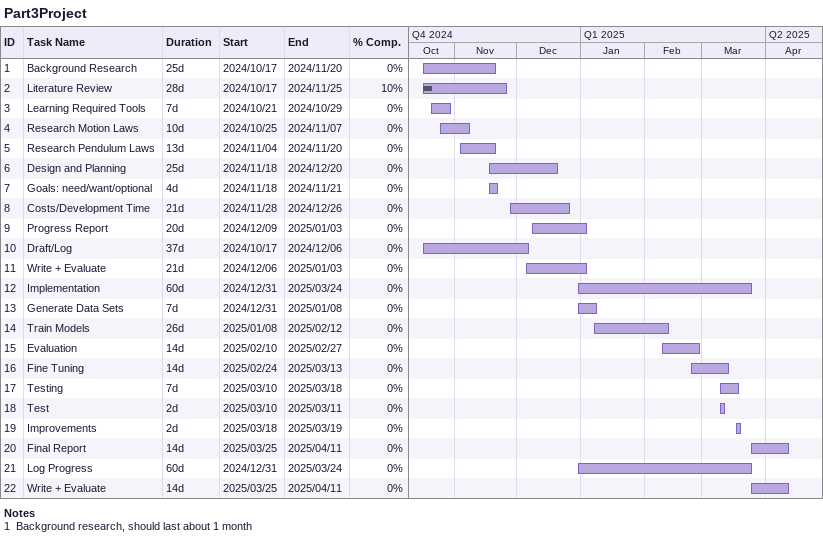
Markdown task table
Part3Project

| ID | Task | Duration | Start | Finish | % complete |
|---|---|---|---|---|---|
| 1 | Background Research | 25d | 2024-10-17 | 2024-11-20 | 0 |
| 2 | Literature Review | 28d | 2024-10-17 | 2024-11-25 | 10 |
| 3 | Learning Required Tools | 7d | 2024-10-21 | 2024-10-29 | 0 |
| 4 | Research Motion Laws | 10d | 2024-10-25 | 2024-11-07 | 0 |
| 5 | Research Pendulum Laws | 13d | 2024-11-04 | 2024-11-20 | 0 |
| 6 | Design and Planning | 25d | 2024-11-18 | 2024-12-20 | 0 |
| 7 | Goals: need/want/optional | 4d | 2024-11-18 | 2024-11-21 | 0 |
| 8 | Costs/Development Time | 21d | 2024-11-28 | 2024-12-26 | 0 |
| 9 | Progress Report | 20d | 2024-12-09 | 2025-01-03 | 0 |
| 10 | Draft/Log | 37d | 2024-10-17 | 2024-12-06 | 0 |
| 11 | Write + Evaluate | 21d | 2024-12-06 | 2025-01-03 | 0 |
| 12 | Implementation | 60d | 2024-12-31 | 2025-03-24 | 0 |
| 13 | Generate Data Sets | 7d | 2024-12-31 | 2025-01-08 | 0 |
| 14 | Train Models | 26d | 2025-01-08 | 2025-02-12 | 0 |
| 15 | Evaluation | 14d | 2025-02-10 | 2025-02-27 | 0 |
| 16 | Fine Tuning | 14d | 2025-02-24 | 2025-03-13 | 0 |
| 17 | Testing | 7d | 2025-03-10 | 2025-03-18 | 0 |
| 18 | Test | 2d | 2025-03-10 | 2025-03-11 | 0 |
| 19 | Improvements | 2d | 2025-03-18 | 2025-03-19 | 0 |
| 20 | Final Report | 14d | 2025-03-25 | 2025-04-11 | 0 |
| 21 | Log Progress | 60d | 2024-12-31 | 2025-03-24 | 0 |
| 22 | Write + Evaluate | 14d | 2025-03-25 | 2025-04-11 | 0 |

Notes
- 1: Background research, should last about 1 month
